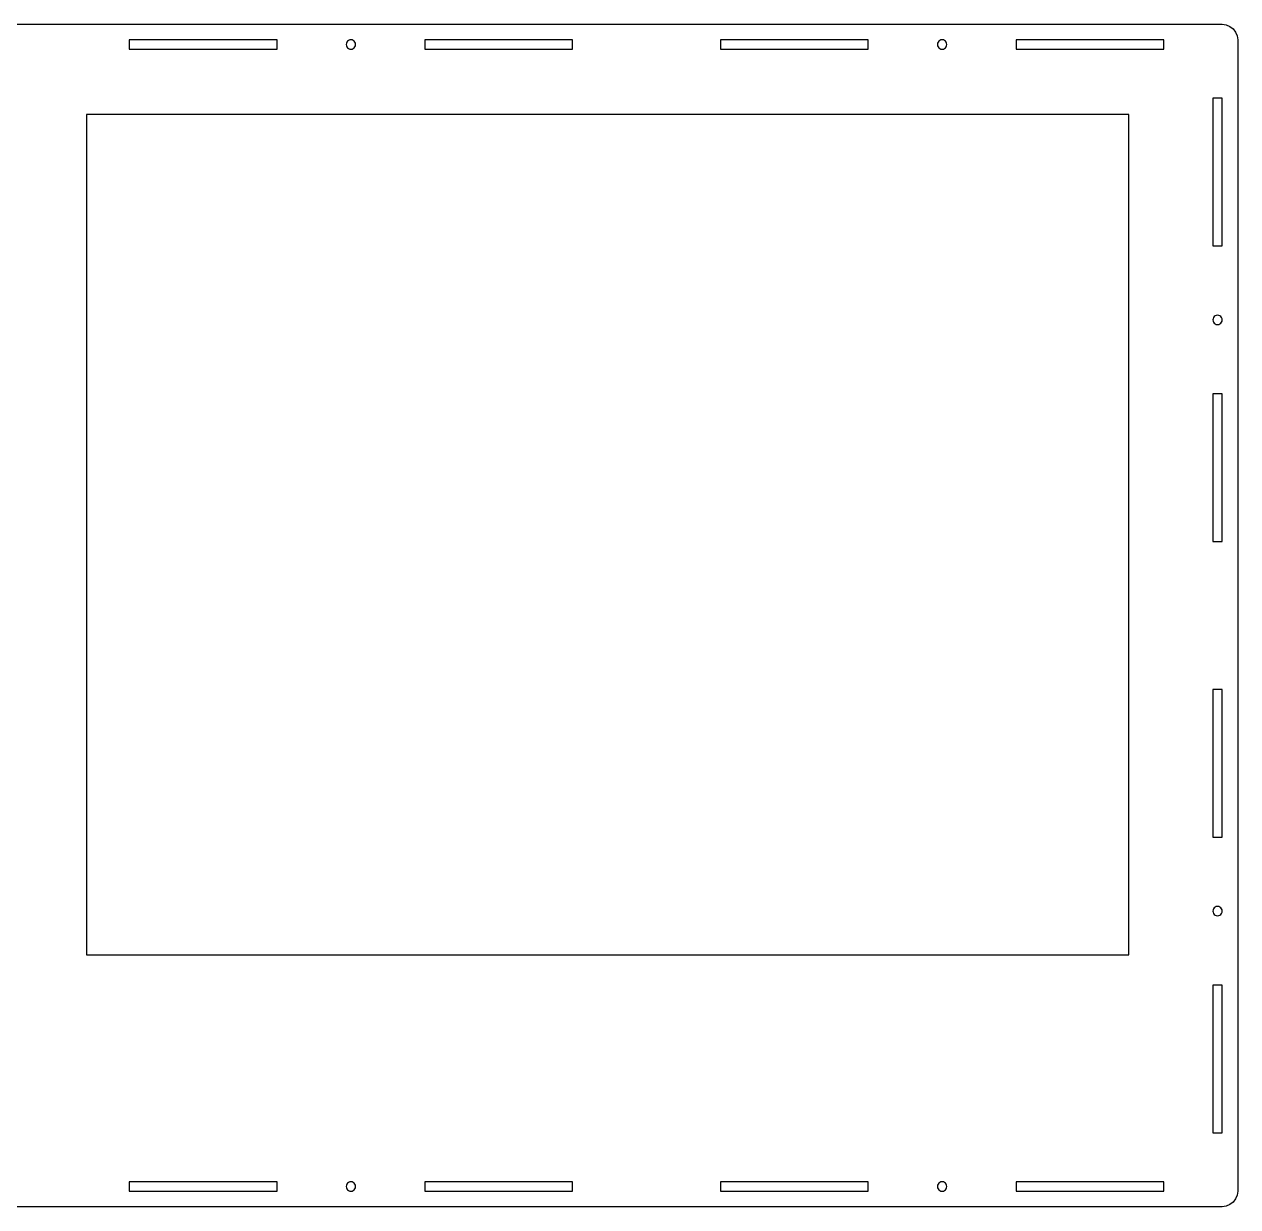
# Model space of a CAD drawing. Extents: x -286 to 496, y -403 to 701.
# Drawn here: x 106 to 495.9, y 320.6 to 700.5 of the extents above; entities that cross this region are included whole.
import ezdxf

# ---------------------------------------------------------------- set-up
doc = ezdxf.new("R2010")
doc.units = 0
doc.layers.add('LAYER_1', color=7, linetype='CONTINUOUS')

# ---------------------------------------------------------------- blocks, each defined once
blk = doc.blocks.new('BLOCK_2')
at = {"layer": 'LAYER_1', "color": 1}
blk.add_lwpolyline([(492.24, 320.74), (490.95, 320.57)], dxfattribs=at)
blk = doc.blocks.new('BLOCK_3')
at = {"layer": 'LAYER_1', "color": 1}
blk.add_lwpolyline([(490.95, 320.57), (-278.92, 320.57)], dxfattribs=at)
blk = doc.blocks.new('BLOCK_18')
at = {"layer": 'LAYER_1', "color": 1}
blk.add_lwpolyline([(-278.92, 700.51), (490.95, 700.51)], dxfattribs=at)
blk = doc.blocks.new('BLOCK_19')
at = {"layer": 'LAYER_1', "color": 1}
blk.add_lwpolyline([(490.95, 700.51), (492.24, 700.34)], dxfattribs=at)
blk = doc.blocks.new('BLOCK_20')
at = {"layer": 'LAYER_1', "color": 1}
blk.add_lwpolyline([(492.24, 700.34), (493.45, 699.84)], dxfattribs=at)
blk = doc.blocks.new('BLOCK_21')
at = {"layer": 'LAYER_1', "color": 1}
blk.add_lwpolyline([(493.45, 699.84), (494.48, 699.04)], dxfattribs=at)
blk = doc.blocks.new('BLOCK_22')
at = {"layer": 'LAYER_1', "color": 1}
blk.add_lwpolyline([(494.48, 699.04), (495.28, 698.01)], dxfattribs=at)
blk = doc.blocks.new('BLOCK_23')
at = {"layer": 'LAYER_1', "color": 1}
blk.add_lwpolyline([(495.28, 698.01), (495.78, 696.8)], dxfattribs=at)
blk = doc.blocks.new('BLOCK_24')
at = {"layer": 'LAYER_1', "color": 1}
blk.add_lwpolyline([(495.78, 696.8), (495.95, 695.51)], dxfattribs=at)
blk = doc.blocks.new('BLOCK_25')
at = {"layer": 'LAYER_1', "color": 1}
blk.add_lwpolyline([(495.95, 695.51), (495.95, 325.57)], dxfattribs=at)
blk = doc.blocks.new('BLOCK_26')
at = {"layer": 'LAYER_1', "color": 1}
blk.add_lwpolyline([(495.95, 325.57), (495.78, 324.28)], dxfattribs=at)
blk = doc.blocks.new('BLOCK_27')
at = {"layer": 'LAYER_1', "color": 1}
blk.add_lwpolyline([(495.78, 324.28), (495.28, 323.07)], dxfattribs=at)
blk = doc.blocks.new('BLOCK_28')
at = {"layer": 'LAYER_1', "color": 1}
blk.add_lwpolyline([(495.28, 323.07), (494.48, 322.04)], dxfattribs=at)
blk = doc.blocks.new('BLOCK_29')
at = {"layer": 'LAYER_1', "color": 1}
blk.add_lwpolyline([(494.48, 322.04), (493.45, 321.24)], dxfattribs=at)
blk = doc.blocks.new('BLOCK_30')
at = {"layer": 'LAYER_1', "color": 1}
blk.add_lwpolyline([(493.45, 321.24), (492.24, 320.74)], dxfattribs=at)
blk = doc.blocks.new('BLOCK_87')
at = {"layer": 'LAYER_1', "color": 1}
blk.add_lwpolyline([(212.44, 326.68), (212.5, 327.07)], dxfattribs=at)
blk = doc.blocks.new('BLOCK_88')
at = {"layer": 'LAYER_1', "color": 1}
blk.add_lwpolyline([(212.5, 327.07), (212.44, 327.46)], dxfattribs=at)
blk = doc.blocks.new('BLOCK_89')
at = {"layer": 'LAYER_1', "color": 1}
blk.add_lwpolyline([(212.44, 327.46), (212.29, 327.82)], dxfattribs=at)
blk = doc.blocks.new('BLOCK_90')
at = {"layer": 'LAYER_1', "color": 1}
blk.add_lwpolyline([(212.29, 327.82), (212.06, 328.13)], dxfattribs=at)
blk = doc.blocks.new('BLOCK_91')
at = {"layer": 'LAYER_1', "color": 1}
blk.add_lwpolyline([(212.06, 328.13), (211.75, 328.37)], dxfattribs=at)
blk = doc.blocks.new('BLOCK_92')
at = {"layer": 'LAYER_1', "color": 1}
blk.add_lwpolyline([(211.75, 328.37), (211.38, 328.52)], dxfattribs=at)
blk = doc.blocks.new('BLOCK_93')
at = {"layer": 'LAYER_1', "color": 1}
blk.add_lwpolyline([(211.38, 328.52), (211, 328.57)], dxfattribs=at)
blk = doc.blocks.new('BLOCK_94')
at = {"layer": 'LAYER_1', "color": 1}
blk.add_lwpolyline([(211, 328.57), (210.61, 328.52)], dxfattribs=at)
blk = doc.blocks.new('BLOCK_95')
at = {"layer": 'LAYER_1', "color": 1}
blk.add_lwpolyline([(210.61, 328.52), (210.25, 328.37)], dxfattribs=at)
blk = doc.blocks.new('BLOCK_96')
at = {"layer": 'LAYER_1', "color": 1}
blk.add_lwpolyline([(210.25, 328.37), (209.93, 328.13)], dxfattribs=at)
blk = doc.blocks.new('BLOCK_97')
at = {"layer": 'LAYER_1', "color": 1}
blk.add_lwpolyline([(209.93, 328.13), (209.7, 327.82)], dxfattribs=at)
blk = doc.blocks.new('BLOCK_98')
at = {"layer": 'LAYER_1', "color": 1}
blk.add_lwpolyline([(209.7, 327.82), (209.55, 327.46)], dxfattribs=at)
blk = doc.blocks.new('BLOCK_99')
at = {"layer": 'LAYER_1', "color": 1}
blk.add_lwpolyline([(209.55, 327.46), (209.5, 327.07)], dxfattribs=at)
blk = doc.blocks.new('BLOCK_100')
at = {"layer": 'LAYER_1', "color": 1}
blk.add_lwpolyline([(209.5, 327.07), (209.55, 326.68)], dxfattribs=at)
blk = doc.blocks.new('BLOCK_101')
at = {"layer": 'LAYER_1', "color": 1}
blk.add_lwpolyline([(209.55, 326.68), (209.7, 326.32)], dxfattribs=at)
blk = doc.blocks.new('BLOCK_102')
at = {"layer": 'LAYER_1', "color": 1}
blk.add_lwpolyline([(209.7, 326.32), (209.93, 326.01)], dxfattribs=at)
blk = doc.blocks.new('BLOCK_103')
at = {"layer": 'LAYER_1', "color": 1}
blk.add_lwpolyline([(209.93, 326.01), (210.25, 325.77)], dxfattribs=at)
blk = doc.blocks.new('BLOCK_104')
at = {"layer": 'LAYER_1', "color": 1}
blk.add_lwpolyline([(210.25, 325.77), (210.61, 325.62)], dxfattribs=at)
blk = doc.blocks.new('BLOCK_105')
at = {"layer": 'LAYER_1', "color": 1}
blk.add_lwpolyline([(210.61, 325.62), (211, 325.57)], dxfattribs=at)
blk = doc.blocks.new('BLOCK_106')
at = {"layer": 'LAYER_1', "color": 1}
blk.add_lwpolyline([(211, 325.57), (211.38, 325.62)], dxfattribs=at)
blk = doc.blocks.new('BLOCK_107')
at = {"layer": 'LAYER_1', "color": 1}
blk.add_lwpolyline([(211.38, 325.62), (211.75, 325.77)], dxfattribs=at)
blk = doc.blocks.new('BLOCK_108')
at = {"layer": 'LAYER_1', "color": 1}
blk.add_lwpolyline([(211.75, 325.77), (212.06, 326.01)], dxfattribs=at)
blk = doc.blocks.new('BLOCK_109')
at = {"layer": 'LAYER_1', "color": 1}
blk.add_lwpolyline([(212.06, 326.01), (212.29, 326.32)], dxfattribs=at)
blk = doc.blocks.new('BLOCK_110')
at = {"layer": 'LAYER_1', "color": 1}
blk.add_lwpolyline([(212.29, 326.32), (212.44, 326.68)], dxfattribs=at)
blk = doc.blocks.new('BLOCK_111')
at = {"layer": 'LAYER_1', "color": 1}
blk.add_lwpolyline([(234.74, 328.57), (234.74, 325.57)], dxfattribs=at)
blk = doc.blocks.new('BLOCK_112')
at = {"layer": 'LAYER_1', "color": 1}
blk.add_lwpolyline([(234.74, 325.57), (282.23, 325.57)], dxfattribs=at)
blk = doc.blocks.new('BLOCK_113')
at = {"layer": 'LAYER_1', "color": 1}
blk.add_lwpolyline([(282.23, 325.57), (282.23, 328.57)], dxfattribs=at)
blk = doc.blocks.new('BLOCK_114')
at = {"layer": 'LAYER_1', "color": 1}
blk.add_lwpolyline([(282.23, 328.57), (234.74, 328.57)], dxfattribs=at)
blk = doc.blocks.new('BLOCK_115')
at = {"layer": 'LAYER_1', "color": 1}
blk.add_lwpolyline([(399.51, 327.46), (399.46, 327.07)], dxfattribs=at)
blk = doc.blocks.new('BLOCK_116')
at = {"layer": 'LAYER_1', "color": 1}
blk.add_lwpolyline([(399.46, 327.07), (399.51, 326.68)], dxfattribs=at)
blk = doc.blocks.new('BLOCK_117')
at = {"layer": 'LAYER_1', "color": 1}
blk.add_lwpolyline([(399.51, 326.68), (399.66, 326.32)], dxfattribs=at)
blk = doc.blocks.new('BLOCK_118')
at = {"layer": 'LAYER_1', "color": 1}
blk.add_lwpolyline([(399.66, 326.32), (399.9, 326.01)], dxfattribs=at)
blk = doc.blocks.new('BLOCK_119')
at = {"layer": 'LAYER_1', "color": 1}
blk.add_lwpolyline([(399.9, 326.01), (400.21, 325.77)], dxfattribs=at)
blk = doc.blocks.new('BLOCK_120')
at = {"layer": 'LAYER_1', "color": 1}
blk.add_lwpolyline([(400.21, 325.77), (400.58, 325.62)], dxfattribs=at)
blk = doc.blocks.new('BLOCK_121')
at = {"layer": 'LAYER_1', "color": 1}
blk.add_lwpolyline([(400.58, 325.62), (400.96, 325.57)], dxfattribs=at)
blk = doc.blocks.new('BLOCK_122')
at = {"layer": 'LAYER_1', "color": 1}
blk.add_lwpolyline([(400.96, 325.57), (401.35, 325.62)], dxfattribs=at)
blk = doc.blocks.new('BLOCK_123')
at = {"layer": 'LAYER_1', "color": 1}
blk.add_lwpolyline([(401.35, 325.62), (401.71, 325.77)], dxfattribs=at)
blk = doc.blocks.new('BLOCK_124')
at = {"layer": 'LAYER_1', "color": 1}
blk.add_lwpolyline([(401.71, 325.77), (402.02, 326.01)], dxfattribs=at)
blk = doc.blocks.new('BLOCK_125')
at = {"layer": 'LAYER_1', "color": 1}
blk.add_lwpolyline([(402.02, 326.01), (402.26, 326.32)], dxfattribs=at)
blk = doc.blocks.new('BLOCK_126')
at = {"layer": 'LAYER_1', "color": 1}
blk.add_lwpolyline([(402.26, 326.32), (402.41, 326.68)], dxfattribs=at)
blk = doc.blocks.new('BLOCK_127')
at = {"layer": 'LAYER_1', "color": 1}
blk.add_lwpolyline([(402.41, 326.68), (402.46, 327.07)], dxfattribs=at)
blk = doc.blocks.new('BLOCK_128')
at = {"layer": 'LAYER_1', "color": 1}
blk.add_lwpolyline([(402.46, 327.07), (402.41, 327.46)], dxfattribs=at)
blk = doc.blocks.new('BLOCK_129')
at = {"layer": 'LAYER_1', "color": 1}
blk.add_lwpolyline([(402.41, 327.46), (402.26, 327.82)], dxfattribs=at)
blk = doc.blocks.new('BLOCK_130')
at = {"layer": 'LAYER_1', "color": 1}
blk.add_lwpolyline([(402.26, 327.82), (402.02, 328.13)], dxfattribs=at)
blk = doc.blocks.new('BLOCK_131')
at = {"layer": 'LAYER_1', "color": 1}
blk.add_lwpolyline([(402.02, 328.13), (401.71, 328.37)], dxfattribs=at)
blk = doc.blocks.new('BLOCK_132')
at = {"layer": 'LAYER_1', "color": 1}
blk.add_lwpolyline([(401.71, 328.37), (401.35, 328.52)], dxfattribs=at)
blk = doc.blocks.new('BLOCK_133')
at = {"layer": 'LAYER_1', "color": 1}
blk.add_lwpolyline([(401.35, 328.52), (400.96, 328.57)], dxfattribs=at)
blk = doc.blocks.new('BLOCK_134')
at = {"layer": 'LAYER_1', "color": 1}
blk.add_lwpolyline([(400.96, 328.57), (400.58, 328.52)], dxfattribs=at)
blk = doc.blocks.new('BLOCK_135')
at = {"layer": 'LAYER_1', "color": 1}
blk.add_lwpolyline([(400.58, 328.52), (400.21, 328.37)], dxfattribs=at)
blk = doc.blocks.new('BLOCK_136')
at = {"layer": 'LAYER_1', "color": 1}
blk.add_lwpolyline([(400.21, 328.37), (399.9, 328.13)], dxfattribs=at)
blk = doc.blocks.new('BLOCK_137')
at = {"layer": 'LAYER_1', "color": 1}
blk.add_lwpolyline([(399.9, 328.13), (399.66, 327.82)], dxfattribs=at)
blk = doc.blocks.new('BLOCK_138')
at = {"layer": 'LAYER_1', "color": 1}
blk.add_lwpolyline([(399.66, 327.82), (399.51, 327.46)], dxfattribs=at)
blk = doc.blocks.new('BLOCK_139')
at = {"layer": 'LAYER_1', "color": 1}
blk.add_lwpolyline([(424.71, 328.57), (424.71, 325.57)], dxfattribs=at)
blk = doc.blocks.new('BLOCK_140')
at = {"layer": 'LAYER_1', "color": 1}
blk.add_lwpolyline([(424.71, 325.57), (472.2, 325.57)], dxfattribs=at)
blk = doc.blocks.new('BLOCK_141')
at = {"layer": 'LAYER_1', "color": 1}
blk.add_lwpolyline([(472.2, 325.57), (472.2, 328.57)], dxfattribs=at)
blk = doc.blocks.new('BLOCK_142')
at = {"layer": 'LAYER_1', "color": 1}
blk.add_lwpolyline([(472.2, 328.57), (424.71, 328.57)], dxfattribs=at)
blk = doc.blocks.new('BLOCK_179')
at = {"layer": 'LAYER_1', "color": 1}
blk.add_lwpolyline([(490.95, 486.79), (487.95, 486.79)], dxfattribs=at)
blk = doc.blocks.new('BLOCK_180')
at = {"layer": 'LAYER_1', "color": 1}
blk.add_lwpolyline([(487.95, 486.79), (487.95, 439.3)], dxfattribs=at)
blk = doc.blocks.new('BLOCK_181')
at = {"layer": 'LAYER_1', "color": 1}
blk.add_lwpolyline([(487.95, 439.3), (490.95, 439.3)], dxfattribs=at)
blk = doc.blocks.new('BLOCK_182')
at = {"layer": 'LAYER_1', "color": 1}
blk.add_lwpolyline([(490.95, 439.3), (490.95, 486.79)], dxfattribs=at)
blk = doc.blocks.new('BLOCK_183')
at = {"layer": 'LAYER_1', "color": 1}
blk.add_lwpolyline([(490.9, 415.17), (490.95, 415.56)], dxfattribs=at)
blk = doc.blocks.new('BLOCK_184')
at = {"layer": 'LAYER_1', "color": 1}
blk.add_lwpolyline([(490.95, 415.56), (490.9, 415.94)], dxfattribs=at)
blk = doc.blocks.new('BLOCK_185')
at = {"layer": 'LAYER_1', "color": 1}
blk.add_lwpolyline([(490.9, 415.94), (490.75, 416.31)], dxfattribs=at)
blk = doc.blocks.new('BLOCK_186')
at = {"layer": 'LAYER_1', "color": 1}
blk.add_lwpolyline([(490.75, 416.31), (490.51, 416.62)], dxfattribs=at)
blk = doc.blocks.new('BLOCK_187')
at = {"layer": 'LAYER_1', "color": 1}
blk.add_lwpolyline([(490.51, 416.62), (490.2, 416.86)], dxfattribs=at)
blk = doc.blocks.new('BLOCK_188')
at = {"layer": 'LAYER_1', "color": 1}
blk.add_lwpolyline([(490.2, 416.86), (489.84, 417.01)], dxfattribs=at)
blk = doc.blocks.new('BLOCK_189')
at = {"layer": 'LAYER_1', "color": 1}
blk.add_lwpolyline([(489.84, 417.01), (489.45, 417.06)], dxfattribs=at)
blk = doc.blocks.new('BLOCK_190')
at = {"layer": 'LAYER_1', "color": 1}
blk.add_lwpolyline([(489.45, 417.06), (489.06, 417.01)], dxfattribs=at)
blk = doc.blocks.new('BLOCK_191')
at = {"layer": 'LAYER_1', "color": 1}
blk.add_lwpolyline([(489.06, 417.01), (488.7, 416.86)], dxfattribs=at)
blk = doc.blocks.new('BLOCK_192')
at = {"layer": 'LAYER_1', "color": 1}
blk.add_lwpolyline([(488.7, 416.86), (488.39, 416.62)], dxfattribs=at)
blk = doc.blocks.new('BLOCK_193')
at = {"layer": 'LAYER_1', "color": 1}
blk.add_lwpolyline([(488.39, 416.62), (488.15, 416.31)], dxfattribs=at)
blk = doc.blocks.new('BLOCK_194')
at = {"layer": 'LAYER_1', "color": 1}
blk.add_lwpolyline([(488.15, 416.31), (488, 415.94)], dxfattribs=at)
blk = doc.blocks.new('BLOCK_195')
at = {"layer": 'LAYER_1', "color": 1}
blk.add_lwpolyline([(488, 415.94), (487.95, 415.56)], dxfattribs=at)
blk = doc.blocks.new('BLOCK_196')
at = {"layer": 'LAYER_1', "color": 1}
blk.add_lwpolyline([(487.95, 415.56), (488, 415.17)], dxfattribs=at)
blk = doc.blocks.new('BLOCK_197')
at = {"layer": 'LAYER_1', "color": 1}
blk.add_lwpolyline([(488, 415.17), (488.15, 414.81)], dxfattribs=at)
blk = doc.blocks.new('BLOCK_198')
at = {"layer": 'LAYER_1', "color": 1}
blk.add_lwpolyline([(488.15, 414.81), (488.39, 414.5)], dxfattribs=at)
blk = doc.blocks.new('BLOCK_199')
at = {"layer": 'LAYER_1', "color": 1}
blk.add_lwpolyline([(488.39, 414.5), (488.7, 414.26)], dxfattribs=at)
blk = doc.blocks.new('BLOCK_200')
at = {"layer": 'LAYER_1', "color": 1}
blk.add_lwpolyline([(488.7, 414.26), (489.06, 414.11)], dxfattribs=at)
blk = doc.blocks.new('BLOCK_201')
at = {"layer": 'LAYER_1', "color": 1}
blk.add_lwpolyline([(489.06, 414.11), (489.45, 414.06)], dxfattribs=at)
blk = doc.blocks.new('BLOCK_202')
at = {"layer": 'LAYER_1', "color": 1}
blk.add_lwpolyline([(489.45, 414.06), (489.84, 414.11)], dxfattribs=at)
blk = doc.blocks.new('BLOCK_203')
at = {"layer": 'LAYER_1', "color": 1}
blk.add_lwpolyline([(489.84, 414.11), (490.2, 414.26)], dxfattribs=at)
blk = doc.blocks.new('BLOCK_204')
at = {"layer": 'LAYER_1', "color": 1}
blk.add_lwpolyline([(490.2, 414.26), (490.51, 414.5)], dxfattribs=at)
blk = doc.blocks.new('BLOCK_205')
at = {"layer": 'LAYER_1', "color": 1}
blk.add_lwpolyline([(490.51, 414.5), (490.75, 414.81)], dxfattribs=at)
blk = doc.blocks.new('BLOCK_206')
at = {"layer": 'LAYER_1', "color": 1}
blk.add_lwpolyline([(490.75, 414.81), (490.9, 415.17)], dxfattribs=at)
blk = doc.blocks.new('BLOCK_207')
at = {"layer": 'LAYER_1', "color": 1}
blk.add_lwpolyline([(490.95, 534.29), (490.95, 581.78)], dxfattribs=at)
blk = doc.blocks.new('BLOCK_208')
at = {"layer": 'LAYER_1', "color": 1}
blk.add_lwpolyline([(490.95, 581.78), (487.95, 581.78)], dxfattribs=at)
blk = doc.blocks.new('BLOCK_209')
at = {"layer": 'LAYER_1', "color": 1}
blk.add_lwpolyline([(487.95, 581.78), (487.95, 534.29)], dxfattribs=at)
blk = doc.blocks.new('BLOCK_210')
at = {"layer": 'LAYER_1', "color": 1}
blk.add_lwpolyline([(487.95, 534.29), (490.95, 534.29)], dxfattribs=at)
blk = doc.blocks.new('BLOCK_211')
at = {"layer": 'LAYER_1', "color": 1}
blk.add_lwpolyline([(488, 605.91), (487.95, 605.52)], dxfattribs=at)
blk = doc.blocks.new('BLOCK_212')
at = {"layer": 'LAYER_1', "color": 1}
blk.add_lwpolyline([(487.95, 605.52), (488, 605.14)], dxfattribs=at)
blk = doc.blocks.new('BLOCK_213')
at = {"layer": 'LAYER_1', "color": 1}
blk.add_lwpolyline([(488, 605.14), (488.15, 604.77)], dxfattribs=at)
blk = doc.blocks.new('BLOCK_214')
at = {"layer": 'LAYER_1', "color": 1}
blk.add_lwpolyline([(488.15, 604.77), (488.39, 604.46)], dxfattribs=at)
blk = doc.blocks.new('BLOCK_215')
at = {"layer": 'LAYER_1', "color": 1}
blk.add_lwpolyline([(488.39, 604.46), (488.7, 604.23)], dxfattribs=at)
blk = doc.blocks.new('BLOCK_216')
at = {"layer": 'LAYER_1', "color": 1}
blk.add_lwpolyline([(488.7, 604.23), (489.06, 604.08)], dxfattribs=at)
blk = doc.blocks.new('BLOCK_217')
at = {"layer": 'LAYER_1', "color": 1}
blk.add_lwpolyline([(489.06, 604.08), (489.45, 604.02)], dxfattribs=at)
blk = doc.blocks.new('BLOCK_218')
at = {"layer": 'LAYER_1', "color": 1}
blk.add_lwpolyline([(489.45, 604.02), (489.84, 604.08)], dxfattribs=at)
blk = doc.blocks.new('BLOCK_219')
at = {"layer": 'LAYER_1', "color": 1}
blk.add_lwpolyline([(489.84, 604.08), (490.2, 604.23)], dxfattribs=at)
blk = doc.blocks.new('BLOCK_220')
at = {"layer": 'LAYER_1', "color": 1}
blk.add_lwpolyline([(490.2, 604.23), (490.51, 604.46)], dxfattribs=at)
blk = doc.blocks.new('BLOCK_221')
at = {"layer": 'LAYER_1', "color": 1}
blk.add_lwpolyline([(490.51, 604.46), (490.75, 604.77)], dxfattribs=at)
blk = doc.blocks.new('BLOCK_222')
at = {"layer": 'LAYER_1', "color": 1}
blk.add_lwpolyline([(490.75, 604.77), (490.9, 605.14)], dxfattribs=at)
blk = doc.blocks.new('BLOCK_223')
at = {"layer": 'LAYER_1', "color": 1}
blk.add_lwpolyline([(490.9, 605.14), (490.95, 605.52)], dxfattribs=at)
blk = doc.blocks.new('BLOCK_224')
at = {"layer": 'LAYER_1', "color": 1}
blk.add_lwpolyline([(490.95, 605.52), (490.9, 605.91)], dxfattribs=at)
blk = doc.blocks.new('BLOCK_225')
at = {"layer": 'LAYER_1', "color": 1}
blk.add_lwpolyline([(490.9, 605.91), (490.75, 606.27)], dxfattribs=at)
blk = doc.blocks.new('BLOCK_226')
at = {"layer": 'LAYER_1', "color": 1}
blk.add_lwpolyline([(490.75, 606.27), (490.51, 606.58)], dxfattribs=at)
blk = doc.blocks.new('BLOCK_227')
at = {"layer": 'LAYER_1', "color": 1}
blk.add_lwpolyline([(490.51, 606.58), (490.2, 606.82)], dxfattribs=at)
blk = doc.blocks.new('BLOCK_228')
at = {"layer": 'LAYER_1', "color": 1}
blk.add_lwpolyline([(490.2, 606.82), (489.84, 606.97)], dxfattribs=at)
blk = doc.blocks.new('BLOCK_229')
at = {"layer": 'LAYER_1', "color": 1}
blk.add_lwpolyline([(489.84, 606.97), (489.45, 607.02)], dxfattribs=at)
blk = doc.blocks.new('BLOCK_230')
at = {"layer": 'LAYER_1', "color": 1}
blk.add_lwpolyline([(489.45, 607.02), (489.06, 606.97)], dxfattribs=at)
blk = doc.blocks.new('BLOCK_231')
at = {"layer": 'LAYER_1', "color": 1}
blk.add_lwpolyline([(489.06, 606.97), (488.7, 606.82)], dxfattribs=at)
blk = doc.blocks.new('BLOCK_232')
at = {"layer": 'LAYER_1', "color": 1}
blk.add_lwpolyline([(488.7, 606.82), (488.39, 606.58)], dxfattribs=at)
blk = doc.blocks.new('BLOCK_233')
at = {"layer": 'LAYER_1', "color": 1}
blk.add_lwpolyline([(488.39, 606.58), (488.15, 606.27)], dxfattribs=at)
blk = doc.blocks.new('BLOCK_234')
at = {"layer": 'LAYER_1', "color": 1}
blk.add_lwpolyline([(488.15, 606.27), (488, 605.91)], dxfattribs=at)
blk = doc.blocks.new('BLOCK_235')
at = {"layer": 'LAYER_1', "color": 1}
blk.add_lwpolyline([(490.95, 629.27), (490.95, 676.76)], dxfattribs=at)
blk = doc.blocks.new('BLOCK_236')
at = {"layer": 'LAYER_1', "color": 1}
blk.add_lwpolyline([(490.95, 676.76), (487.95, 676.76)], dxfattribs=at)
blk = doc.blocks.new('BLOCK_237')
at = {"layer": 'LAYER_1', "color": 1}
blk.add_lwpolyline([(487.95, 676.76), (487.95, 629.27)], dxfattribs=at)
blk = doc.blocks.new('BLOCK_238')
at = {"layer": 'LAYER_1', "color": 1}
blk.add_lwpolyline([(487.95, 629.27), (490.95, 629.27)], dxfattribs=at)
blk = doc.blocks.new('BLOCK_239')
at = {"layer": 'LAYER_1', "color": 1}
blk.add_lwpolyline([(460.95, 401.56), (460.95, 671.51)], dxfattribs=at)
blk = doc.blocks.new('BLOCK_240')
at = {"layer": 'LAYER_1', "color": 1}
blk.add_lwpolyline([(460.95, 671.51), (126.01, 671.51)], dxfattribs=at)
blk = doc.blocks.new('BLOCK_241')
at = {"layer": 'LAYER_1', "color": 1}
blk.add_lwpolyline([(126.01, 671.51), (126.01, 401.56)], dxfattribs=at)
blk = doc.blocks.new('BLOCK_242')
at = {"layer": 'LAYER_1', "color": 1}
blk.add_lwpolyline([(126.01, 401.56), (460.95, 401.56)], dxfattribs=at)
blk = doc.blocks.new('BLOCK_243')
at = {"layer": 'LAYER_1', "color": 1}
blk.add_lwpolyline([(472.2, 695.51), (424.71, 695.51)], dxfattribs=at)
blk = doc.blocks.new('BLOCK_244')
at = {"layer": 'LAYER_1', "color": 1}
blk.add_lwpolyline([(424.71, 695.51), (424.71, 692.51)], dxfattribs=at)
blk = doc.blocks.new('BLOCK_245')
at = {"layer": 'LAYER_1', "color": 1}
blk.add_lwpolyline([(424.71, 692.51), (472.2, 692.51)], dxfattribs=at)
blk = doc.blocks.new('BLOCK_246')
at = {"layer": 'LAYER_1', "color": 1}
blk.add_lwpolyline([(472.2, 692.51), (472.2, 695.51)], dxfattribs=at)
blk = doc.blocks.new('BLOCK_247')
at = {"layer": 'LAYER_1', "color": 1}
blk.add_lwpolyline([(187.25, 692.51), (187.25, 695.51)], dxfattribs=at)
blk = doc.blocks.new('BLOCK_248')
at = {"layer": 'LAYER_1', "color": 1}
blk.add_lwpolyline([(187.25, 695.51), (139.76, 695.51)], dxfattribs=at)
blk = doc.blocks.new('BLOCK_249')
at = {"layer": 'LAYER_1', "color": 1}
blk.add_lwpolyline([(139.76, 695.51), (139.76, 692.51)], dxfattribs=at)
blk = doc.blocks.new('BLOCK_250')
at = {"layer": 'LAYER_1', "color": 1}
blk.add_lwpolyline([(139.76, 692.51), (187.25, 692.51)], dxfattribs=at)
blk = doc.blocks.new('BLOCK_251')
at = {"layer": 'LAYER_1', "color": 1}
blk.add_lwpolyline([(401.35, 695.46), (400.96, 695.51)], dxfattribs=at)
blk = doc.blocks.new('BLOCK_252')
at = {"layer": 'LAYER_1', "color": 1}
blk.add_lwpolyline([(400.96, 695.51), (400.58, 695.46)], dxfattribs=at)
blk = doc.blocks.new('BLOCK_253')
at = {"layer": 'LAYER_1', "color": 1}
blk.add_lwpolyline([(400.58, 695.46), (400.21, 695.31)], dxfattribs=at)
blk = doc.blocks.new('BLOCK_254')
at = {"layer": 'LAYER_1', "color": 1}
blk.add_lwpolyline([(400.21, 695.31), (399.9, 695.07)], dxfattribs=at)
blk = doc.blocks.new('BLOCK_255')
at = {"layer": 'LAYER_1', "color": 1}
blk.add_lwpolyline([(399.9, 695.07), (399.66, 694.76)], dxfattribs=at)
blk = doc.blocks.new('BLOCK_256')
at = {"layer": 'LAYER_1', "color": 1}
blk.add_lwpolyline([(399.66, 694.76), (399.51, 694.4)], dxfattribs=at)
blk = doc.blocks.new('BLOCK_257')
at = {"layer": 'LAYER_1', "color": 1}
blk.add_lwpolyline([(399.51, 694.4), (399.46, 694.01)], dxfattribs=at)
blk = doc.blocks.new('BLOCK_258')
at = {"layer": 'LAYER_1', "color": 1}
blk.add_lwpolyline([(399.46, 694.01), (399.51, 693.62)], dxfattribs=at)
blk = doc.blocks.new('BLOCK_259')
at = {"layer": 'LAYER_1', "color": 1}
blk.add_lwpolyline([(399.51, 693.62), (399.66, 693.26)], dxfattribs=at)
blk = doc.blocks.new('BLOCK_260')
at = {"layer": 'LAYER_1', "color": 1}
blk.add_lwpolyline([(399.66, 693.26), (399.9, 692.95)], dxfattribs=at)
blk = doc.blocks.new('BLOCK_261')
at = {"layer": 'LAYER_1', "color": 1}
blk.add_lwpolyline([(399.9, 692.95), (400.21, 692.71)], dxfattribs=at)
blk = doc.blocks.new('BLOCK_262')
at = {"layer": 'LAYER_1', "color": 1}
blk.add_lwpolyline([(400.21, 692.71), (400.58, 692.56)], dxfattribs=at)
blk = doc.blocks.new('BLOCK_263')
at = {"layer": 'LAYER_1', "color": 1}
blk.add_lwpolyline([(400.58, 692.56), (400.96, 692.51)], dxfattribs=at)
blk = doc.blocks.new('BLOCK_264')
at = {"layer": 'LAYER_1', "color": 1}
blk.add_lwpolyline([(400.96, 692.51), (401.35, 692.56)], dxfattribs=at)
blk = doc.blocks.new('BLOCK_265')
at = {"layer": 'LAYER_1', "color": 1}
blk.add_lwpolyline([(401.35, 692.56), (401.71, 692.71)], dxfattribs=at)
blk = doc.blocks.new('BLOCK_266')
at = {"layer": 'LAYER_1', "color": 1}
blk.add_lwpolyline([(401.71, 692.71), (402.02, 692.95)], dxfattribs=at)
blk = doc.blocks.new('BLOCK_267')
at = {"layer": 'LAYER_1', "color": 1}
blk.add_lwpolyline([(402.02, 692.95), (402.26, 693.26)], dxfattribs=at)
blk = doc.blocks.new('BLOCK_268')
at = {"layer": 'LAYER_1', "color": 1}
blk.add_lwpolyline([(402.26, 693.26), (402.41, 693.62)], dxfattribs=at)
blk = doc.blocks.new('BLOCK_269')
at = {"layer": 'LAYER_1', "color": 1}
blk.add_lwpolyline([(402.41, 693.62), (402.46, 694.01)], dxfattribs=at)
blk = doc.blocks.new('BLOCK_270')
at = {"layer": 'LAYER_1', "color": 1}
blk.add_lwpolyline([(402.46, 694.01), (402.41, 694.4)], dxfattribs=at)
blk = doc.blocks.new('BLOCK_271')
at = {"layer": 'LAYER_1', "color": 1}
blk.add_lwpolyline([(402.41, 694.4), (402.26, 694.76)], dxfattribs=at)
blk = doc.blocks.new('BLOCK_272')
at = {"layer": 'LAYER_1', "color": 1}
blk.add_lwpolyline([(402.26, 694.76), (402.02, 695.07)], dxfattribs=at)
blk = doc.blocks.new('BLOCK_273')
at = {"layer": 'LAYER_1', "color": 1}
blk.add_lwpolyline([(402.02, 695.07), (401.71, 695.31)], dxfattribs=at)
blk = doc.blocks.new('BLOCK_274')
at = {"layer": 'LAYER_1', "color": 1}
blk.add_lwpolyline([(401.71, 695.31), (401.35, 695.46)], dxfattribs=at)
blk = doc.blocks.new('BLOCK_275')
at = {"layer": 'LAYER_1', "color": 1}
blk.add_lwpolyline([(377.22, 695.51), (329.73, 695.51)], dxfattribs=at)
blk = doc.blocks.new('BLOCK_276')
at = {"layer": 'LAYER_1', "color": 1}
blk.add_lwpolyline([(329.73, 695.51), (329.73, 692.51)], dxfattribs=at)
blk = doc.blocks.new('BLOCK_277')
at = {"layer": 'LAYER_1', "color": 1}
blk.add_lwpolyline([(329.73, 692.51), (377.22, 692.51)], dxfattribs=at)
blk = doc.blocks.new('BLOCK_278')
at = {"layer": 'LAYER_1', "color": 1}
blk.add_lwpolyline([(377.22, 692.51), (377.22, 695.51)], dxfattribs=at)
blk = doc.blocks.new('BLOCK_279')
at = {"layer": 'LAYER_1', "color": 1}
blk.add_lwpolyline([(282.23, 695.51), (234.74, 695.51)], dxfattribs=at)
blk = doc.blocks.new('BLOCK_280')
at = {"layer": 'LAYER_1', "color": 1}
blk.add_lwpolyline([(234.74, 695.51), (234.74, 692.51)], dxfattribs=at)
blk = doc.blocks.new('BLOCK_281')
at = {"layer": 'LAYER_1', "color": 1}
blk.add_lwpolyline([(234.74, 692.51), (282.23, 692.51)], dxfattribs=at)
blk = doc.blocks.new('BLOCK_282')
at = {"layer": 'LAYER_1', "color": 1}
blk.add_lwpolyline([(282.23, 692.51), (282.23, 695.51)], dxfattribs=at)
blk = doc.blocks.new('BLOCK_283')
at = {"layer": 'LAYER_1', "color": 1}
blk.add_lwpolyline([(211.38, 695.46), (211, 695.51)], dxfattribs=at)
blk = doc.blocks.new('BLOCK_284')
at = {"layer": 'LAYER_1', "color": 1}
blk.add_lwpolyline([(211, 695.51), (210.61, 695.46)], dxfattribs=at)
blk = doc.blocks.new('BLOCK_285')
at = {"layer": 'LAYER_1', "color": 1}
blk.add_lwpolyline([(210.61, 695.46), (210.25, 695.31)], dxfattribs=at)
blk = doc.blocks.new('BLOCK_286')
at = {"layer": 'LAYER_1', "color": 1}
blk.add_lwpolyline([(210.25, 695.31), (209.93, 695.07)], dxfattribs=at)
blk = doc.blocks.new('BLOCK_287')
at = {"layer": 'LAYER_1', "color": 1}
blk.add_lwpolyline([(209.93, 695.07), (209.7, 694.76)], dxfattribs=at)
blk = doc.blocks.new('BLOCK_288')
at = {"layer": 'LAYER_1', "color": 1}
blk.add_lwpolyline([(209.7, 694.76), (209.55, 694.4)], dxfattribs=at)
blk = doc.blocks.new('BLOCK_289')
at = {"layer": 'LAYER_1', "color": 1}
blk.add_lwpolyline([(209.55, 694.4), (209.5, 694.01)], dxfattribs=at)
blk = doc.blocks.new('BLOCK_290')
at = {"layer": 'LAYER_1', "color": 1}
blk.add_lwpolyline([(209.5, 694.01), (209.55, 693.62)], dxfattribs=at)
blk = doc.blocks.new('BLOCK_291')
at = {"layer": 'LAYER_1', "color": 1}
blk.add_lwpolyline([(209.55, 693.62), (209.7, 693.26)], dxfattribs=at)
blk = doc.blocks.new('BLOCK_292')
at = {"layer": 'LAYER_1', "color": 1}
blk.add_lwpolyline([(209.7, 693.26), (209.93, 692.95)], dxfattribs=at)
blk = doc.blocks.new('BLOCK_293')
at = {"layer": 'LAYER_1', "color": 1}
blk.add_lwpolyline([(209.93, 692.95), (210.25, 692.71)], dxfattribs=at)
blk = doc.blocks.new('BLOCK_294')
at = {"layer": 'LAYER_1', "color": 1}
blk.add_lwpolyline([(210.25, 692.71), (210.61, 692.56)], dxfattribs=at)
blk = doc.blocks.new('BLOCK_295')
at = {"layer": 'LAYER_1', "color": 1}
blk.add_lwpolyline([(210.61, 692.56), (211, 692.51)], dxfattribs=at)
blk = doc.blocks.new('BLOCK_296')
at = {"layer": 'LAYER_1', "color": 1}
blk.add_lwpolyline([(211, 692.51), (211.38, 692.56)], dxfattribs=at)
blk = doc.blocks.new('BLOCK_297')
at = {"layer": 'LAYER_1', "color": 1}
blk.add_lwpolyline([(211.38, 692.56), (211.75, 692.71)], dxfattribs=at)
blk = doc.blocks.new('BLOCK_298')
at = {"layer": 'LAYER_1', "color": 1}
blk.add_lwpolyline([(211.75, 692.71), (212.06, 692.95)], dxfattribs=at)
blk = doc.blocks.new('BLOCK_299')
at = {"layer": 'LAYER_1', "color": 1}
blk.add_lwpolyline([(212.06, 692.95), (212.29, 693.26)], dxfattribs=at)
blk = doc.blocks.new('BLOCK_300')
at = {"layer": 'LAYER_1', "color": 1}
blk.add_lwpolyline([(212.29, 693.26), (212.44, 693.62)], dxfattribs=at)
blk = doc.blocks.new('BLOCK_301')
at = {"layer": 'LAYER_1', "color": 1}
blk.add_lwpolyline([(212.44, 693.62), (212.5, 694.01)], dxfattribs=at)
blk = doc.blocks.new('BLOCK_302')
at = {"layer": 'LAYER_1', "color": 1}
blk.add_lwpolyline([(212.5, 694.01), (212.44, 694.4)], dxfattribs=at)
blk = doc.blocks.new('BLOCK_303')
at = {"layer": 'LAYER_1', "color": 1}
blk.add_lwpolyline([(212.44, 694.4), (212.29, 694.76)], dxfattribs=at)
blk = doc.blocks.new('BLOCK_304')
at = {"layer": 'LAYER_1', "color": 1}
blk.add_lwpolyline([(212.29, 694.76), (212.06, 695.07)], dxfattribs=at)
blk = doc.blocks.new('BLOCK_305')
at = {"layer": 'LAYER_1', "color": 1}
blk.add_lwpolyline([(212.06, 695.07), (211.75, 695.31)], dxfattribs=at)
blk = doc.blocks.new('BLOCK_306')
at = {"layer": 'LAYER_1', "color": 1}
blk.add_lwpolyline([(211.75, 695.31), (211.38, 695.46)], dxfattribs=at)
blk = doc.blocks.new('BLOCK_399')
at = {"layer": 'LAYER_1', "color": 1}
blk.add_lwpolyline([(487.95, 391.81), (487.95, 344.32)], dxfattribs=at)
blk = doc.blocks.new('BLOCK_400')
at = {"layer": 'LAYER_1', "color": 1}
blk.add_lwpolyline([(487.95, 344.32), (490.95, 344.32)], dxfattribs=at)
blk = doc.blocks.new('BLOCK_401')
at = {"layer": 'LAYER_1', "color": 1}
blk.add_lwpolyline([(490.95, 344.32), (490.95, 391.81)], dxfattribs=at)
blk = doc.blocks.new('BLOCK_402')
at = {"layer": 'LAYER_1', "color": 1}
blk.add_lwpolyline([(490.95, 391.81), (487.95, 391.81)], dxfattribs=at)
blk = doc.blocks.new('BLOCK_403')
at = {"layer": 'LAYER_1', "color": 1}
blk.add_lwpolyline([(329.73, 328.57), (329.73, 325.57)], dxfattribs=at)
blk = doc.blocks.new('BLOCK_404')
at = {"layer": 'LAYER_1', "color": 1}
blk.add_lwpolyline([(329.73, 325.57), (377.22, 325.57)], dxfattribs=at)
blk = doc.blocks.new('BLOCK_405')
at = {"layer": 'LAYER_1', "color": 1}
blk.add_lwpolyline([(377.22, 325.57), (377.22, 328.57)], dxfattribs=at)
blk = doc.blocks.new('BLOCK_406')
at = {"layer": 'LAYER_1', "color": 1}
blk.add_lwpolyline([(377.22, 328.57), (329.73, 328.57)], dxfattribs=at)
blk = doc.blocks.new('BLOCK_407')
at = {"layer": 'LAYER_1', "color": 1}
blk.add_lwpolyline([(139.76, 328.57), (139.76, 325.57)], dxfattribs=at)
blk = doc.blocks.new('BLOCK_408')
at = {"layer": 'LAYER_1', "color": 1}
blk.add_lwpolyline([(139.76, 325.57), (187.25, 325.57)], dxfattribs=at)
blk = doc.blocks.new('BLOCK_409')
at = {"layer": 'LAYER_1', "color": 1}
blk.add_lwpolyline([(187.25, 325.57), (187.25, 328.57)], dxfattribs=at)
blk = doc.blocks.new('BLOCK_410')
at = {"layer": 'LAYER_1', "color": 1}
blk.add_lwpolyline([(187.25, 328.57), (139.76, 328.57)], dxfattribs=at)

msp = doc.modelspace()

# ---------------------------------------------------------------- block references
at = {"layer": 'LAYER_1'}
for name in ['BLOCK_18', 'BLOCK_19', 'BLOCK_20', 'BLOCK_21', 'BLOCK_22', 'BLOCK_23', 'BLOCK_248', 'BLOCK_249', 'BLOCK_247', 'BLOCK_289', 'BLOCK_288', 'BLOCK_287', 'BLOCK_286', 'BLOCK_285', 'BLOCK_284', 'BLOCK_283', 'BLOCK_306', 'BLOCK_305', 'BLOCK_304', 'BLOCK_303', 'BLOCK_302', 'BLOCK_279', 'BLOCK_280', 'BLOCK_282', 'BLOCK_275', 'BLOCK_276', 'BLOCK_278', 'BLOCK_257', 'BLOCK_256', 'BLOCK_255', 'BLOCK_254', 'BLOCK_253', 'BLOCK_252', 'BLOCK_251', 'BLOCK_274', 'BLOCK_273', 'BLOCK_272', 'BLOCK_271', 'BLOCK_270', 'BLOCK_243', 'BLOCK_244', 'BLOCK_246', 'BLOCK_24', 'BLOCK_25', 'BLOCK_250', 'BLOCK_290', 'BLOCK_291', 'BLOCK_292', 'BLOCK_293', 'BLOCK_294', 'BLOCK_295', 'BLOCK_296', 'BLOCK_297', 'BLOCK_298', 'BLOCK_299', 'BLOCK_300', 'BLOCK_301', 'BLOCK_281', 'BLOCK_277', 'BLOCK_258', 'BLOCK_259', 'BLOCK_260', 'BLOCK_261', 'BLOCK_262', 'BLOCK_263', 'BLOCK_264', 'BLOCK_265', 'BLOCK_266', 'BLOCK_267', 'BLOCK_268', 'BLOCK_269', 'BLOCK_245', 'BLOCK_236', 'BLOCK_237', 'BLOCK_235', 'BLOCK_240', 'BLOCK_241', 'BLOCK_239', 'BLOCK_238', 'BLOCK_211', 'BLOCK_212', 'BLOCK_234', 'BLOCK_213', 'BLOCK_233', 'BLOCK_214', 'BLOCK_232', 'BLOCK_215', 'BLOCK_231', 'BLOCK_230', 'BLOCK_229', 'BLOCK_228', 'BLOCK_227', 'BLOCK_220', 'BLOCK_226', 'BLOCK_221', 'BLOCK_225', 'BLOCK_222', 'BLOCK_224', 'BLOCK_223', 'BLOCK_216', 'BLOCK_217', 'BLOCK_218', 'BLOCK_219', 'BLOCK_208', 'BLOCK_209', 'BLOCK_207', 'BLOCK_210', 'BLOCK_179', 'BLOCK_180', 'BLOCK_182', 'BLOCK_181', 'BLOCK_195', 'BLOCK_196', 'BLOCK_194', 'BLOCK_197', 'BLOCK_193', 'BLOCK_198', 'BLOCK_192', 'BLOCK_199', 'BLOCK_191', 'BLOCK_200', 'BLOCK_190', 'BLOCK_201', 'BLOCK_189', 'BLOCK_202', 'BLOCK_188', 'BLOCK_203', 'BLOCK_187', 'BLOCK_204', 'BLOCK_186', 'BLOCK_205', 'BLOCK_185', 'BLOCK_206', 'BLOCK_184', 'BLOCK_183', 'BLOCK_242', 'BLOCK_399', 'BLOCK_402', 'BLOCK_401', 'BLOCK_400', 'BLOCK_407', 'BLOCK_410', 'BLOCK_409', 'BLOCK_98', 'BLOCK_97', 'BLOCK_96', 'BLOCK_95', 'BLOCK_94', 'BLOCK_93', 'BLOCK_92', 'BLOCK_91', 'BLOCK_90', 'BLOCK_89', 'BLOCK_111', 'BLOCK_114', 'BLOCK_113', 'BLOCK_403', 'BLOCK_406', 'BLOCK_405', 'BLOCK_138', 'BLOCK_137', 'BLOCK_136', 'BLOCK_135', 'BLOCK_134', 'BLOCK_133', 'BLOCK_132', 'BLOCK_131', 'BLOCK_130', 'BLOCK_129', 'BLOCK_139', 'BLOCK_142', 'BLOCK_141', 'BLOCK_408', 'BLOCK_99', 'BLOCK_100', 'BLOCK_101', 'BLOCK_102', 'BLOCK_103', 'BLOCK_104', 'BLOCK_105', 'BLOCK_106', 'BLOCK_107', 'BLOCK_108', 'BLOCK_109', 'BLOCK_110', 'BLOCK_88', 'BLOCK_87', 'BLOCK_112', 'BLOCK_404', 'BLOCK_115', 'BLOCK_116', 'BLOCK_117', 'BLOCK_118', 'BLOCK_119', 'BLOCK_120', 'BLOCK_121', 'BLOCK_122', 'BLOCK_123', 'BLOCK_124', 'BLOCK_125', 'BLOCK_126', 'BLOCK_128', 'BLOCK_127', 'BLOCK_140', 'BLOCK_27', 'BLOCK_26', 'BLOCK_3', 'BLOCK_2', 'BLOCK_30', 'BLOCK_29', 'BLOCK_28']:
    msp.add_blockref(name, (0, 0), dxfattribs=at)

doc.saveas('drawing.dxf')
